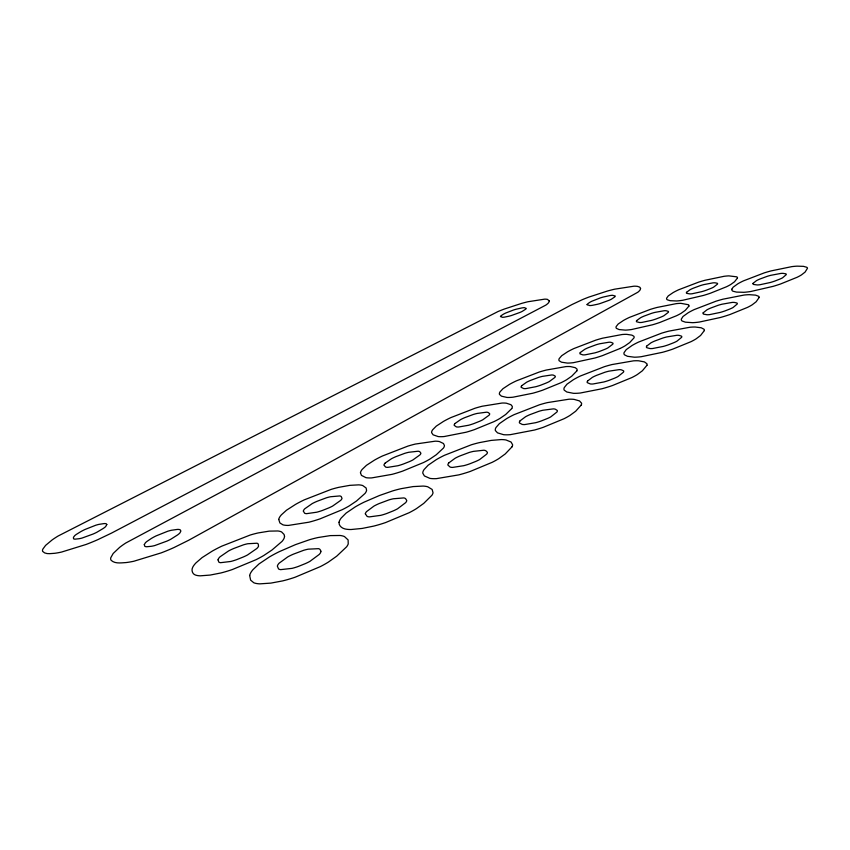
<?xml version="1.0" encoding="UTF-8"?>
<svg xmlns="http://www.w3.org/2000/svg" width="850" height="850" viewBox="0 0 850 850"><rect width="100%" height="100%" fill="white"/><g stroke="black" fill="none" stroke-linecap="round" stroke-linejoin="round"><path stroke-width="1.27" d="M620.032 348.5L602.533 355.587A34.85 7.469 -17.6 0 1 594.894 358.009L573.516 362.652A32.799 7.034 -17.7 0 1 567.354 363.088L561.478 362.185L559.141 360.74A36.539 7.799 -17.7 0 1 559.236 358.572L561.701 355.714L567.556 351.804A36.061 7.692 -17.7 0 1 573.973 348.521L595.818 340.127A32.736 6.959 -17.6 0 1 602.682 338.162L622.115 334.517A33.926 7.225 -17.6 0 1 626.758 334.348L631.869 335.134L633.803 336.228A31.737 6.768 -17.6 0 1 634.015 337.864L629.712 342.571L625.101 345.801A31.354 6.726 -17.6 0 1 620.032 348.5M320.875 551.204L320.822 551.916A18.636 5.355 -21.7 0 1 319.217 554.455L309.931 561.351A17.468 5.036 -21.7 0 1 305.139 563.699L298.499 566.376A20.804 5.982 -21.8 0 1 291.996 568.374L280.659 569.638A18.317 5.27 -21.8 0 1 278.534 568.916L277.366 566.185A20.889 5.992 -21.8 0 1 279.098 563.21L287.683 556.941A18.997 5.44 -21.8 0 1 293.303 554.2L303.673 550.301A18.041 5.164 -21.7 0 1 308.263 549.164L318.527 548.664A17.627 5.058 -21.7 0 1 320.152 549.674L320.875 551.204M303.376 511.147L304.587 513.198A16.182 4.165 -21 0 0 306.542 513.666L316.742 512.21A18.371 4.728 -21 0 0 322.522 510.414L328.387 508.077A15.449 3.984 -21 0 0 332.616 506.079L340.669 500.395A16.479 4.239 -20.9 0 0 342.008 498.366L341.296 496.666A15.64 4.016 -20.9 0 0 339.788 495.943L330.491 496.751A15.906 4.08 -20.9 0 0 326.389 497.813L317.178 501.256A16.756 4.293 -21 0 0 312.226 503.593L304.767 508.789A18.371 4.718 -21 0 0 303.418 510.85L303.376 511.147M587.095 304.672L589.741 305.564A11.762 2.125 -17.8 0 0 592.418 305.32L596.785 304.417A11.209 2.029 -17.8 0 0 600.036 303.567L609.004 300.326A11.401 2.061 -17.7 0 0 611.469 299.158L614.635 296.99A11.921 2.146 -17.7 0 0 615.251 296.023L612.574 295.29A13.09 2.359 -17.8 0 0 609.705 295.609L603.479 296.99A11.443 2.061 -17.8 0 0 600.344 297.904L592.11 301.123A13.016 2.338 -17.8 0 0 589.422 302.568L587.701 303.854A10.922 1.966 -17.8 0 0 587.095 304.672M365.351 513.846L367.094 516.375A17.234 4.781 -20.4 0 0 369.399 516.885L380.683 515.355A19.55 5.419 -20.4 0 0 386.909 513.432L393.136 510.935A16.426 4.569 -20.3 0 0 397.545 508.799L405.609 502.69A17.521 4.856 -20.3 0 0 406.746 500.522L405.62 498.695A16.564 4.579 -20.3 0 0 403.771 497.919L393.401 498.769A16.936 4.675 -20.3 0 0 388.949 499.896L379.164 503.561A17.85 4.93 -20.4 0 0 373.989 506.069L366.509 511.636A19.582 5.419 -20.4 0 0 365.351 513.846M360.464 472.77L361.441 475.384L365.946 477.658A37.145 9.223 -19.9 0 0 371.694 477.902L391.956 474.364A39.568 9.828 -19.9 0 0 402.634 471.112L423.364 462.602A35.509 8.84 -19.8 0 0 429.834 459.127L436.263 454.761L443.445 448.067A35.87 8.883 -19.8 0 0 444.422 445.506L443.477 443.519L439.471 441.586A38.282 9.446 -19.8 0 0 435.221 441.182L415.384 444.051A36.911 9.084 -19.8 0 0 407.904 446.101L382.553 455.94A40.779 10.072 -19.9 0 0 374.489 460.105L366.456 465.322L362.164 469.413A41.342 10.211 -19.9 0 0 360.464 472.77M640.56 288.437L640.241 289.68A39.185 7.066 -17.7 0 1 637.808 292.251L188.689 540.249L173.952 547.57A52.881 12.261 -22.5 0 1 161.213 552.872L133.832 561.244A51.053 11.836 -22.5 0 1 126.012 562.572C121.157 562.817 114.994 563.986 111.137 560.299A51.627 11.932 -22.5 0 1 110.755 557.77L113.177 553.477L119.637 547.368A50.787 11.719 -22.5 0 1 125.768 543.012L571.944 304.576L582.25 299.71A38.154 6.864 -17.8 0 1 588.933 297.054L607.559 290.998A38.165 6.864 -17.8 0 1 614.656 289.181L633.962 286.195A37.697 6.789 -17.7 0 1 637.5 286.386L639.71 287.141L640.56 288.437M500.491 316.519L502.414 317.294A10.827 1.838 -18.5 0 0 504.688 317.092L508.534 316.285A10.328 1.753 -18.5 0 0 511.456 315.509L519.807 312.492A10.498 1.785 -18.5 0 0 522.176 311.408L525.449 309.347A10.976 1.859 -18.5 0 0 526.267 308.422L524.312 307.658A12.049 2.04 -18.5 0 0 521.868 307.934L516.343 309.177A10.54 1.785 -18.5 0 0 513.496 310.016L505.739 313.013A11.985 2.029 -18.5 0 0 503.094 314.383L501.277 315.605A10.062 1.711 -18.5 0 0 500.522 316.391L500.491 316.519M106.813 524.524L105.655 526.586A14.716 3.018 -22.7 0 1 103.137 528.53L96.804 532.291A14.089 2.89 -22.7 0 1 93.118 534.023L82.067 538.05A13.802 2.826 -22.7 0 1 78.848 538.751L75.098 539.155A14.482 2.964 -22.7 0 1 73.525 538.709L73.451 537.306L74.704 535.681A13.451 2.741 -22.7 0 1 76.362 534.384L80.591 531.76A16.086 3.283 -22.7 0 1 85.011 529.476L95.668 525.268A14.11 2.879 -22.7 0 1 98.993 524.365L104.104 523.579A16.256 3.326 -22.7 0 1 106.388 523.898L106.813 524.524M218.046 559.863L218.779 562.031A17.191 4.548 -22.3 0 0 220.564 562.689L230.764 561.468A19.529 5.174 -22.2 0 0 236.789 559.597L243.015 557.111A16.416 4.356 -22.2 0 0 247.584 554.933L256.753 548.558A17.51 4.643 -22.2 0 0 258.527 546.21L258.251 544.149A16.639 4.399 -22.1 0 0 256.966 543.224L247.807 543.734A16.936 4.463 -22.2 0 0 243.589 544.797L233.867 548.441A17.818 4.696 -22.2 0 0 228.501 550.991L220.044 556.803A19.518 5.153 -22.2 0 0 218.238 559.183L218.046 559.863M144.298 544.627L144.755 546.221A15.799 3.655 -22.5 0 0 146.742 546.741L151.109 546.316A15.045 3.485 -22.5 0 0 154.774 545.551L166.951 541.099A15.364 3.559 -22.5 0 0 170.903 539.176L177.501 534.99A16.054 3.719 -22.5 0 0 179.988 532.812L180.891 531.016L180.168 529.805A17.723 4.101 -22.5 0 0 177.352 529.423L171.456 530.262A15.374 3.549 -22.5 0 0 167.726 531.25L156.092 535.904A17.542 4.048 -22.5 0 0 151.406 538.433L147.029 541.365A14.673 3.379 -22.5 0 0 145.382 542.799L144.298 544.627M278.747 519.456L279.916 522.984L282.986 524.843A39.281 10.126 -21.1 0 0 288.479 525.417L308.911 522.197A41.799 10.795 -21 0 0 320.036 518.861L342.146 509.724A37.506 9.711 -20.9 0 0 349.244 505.899L356.511 501.011L365.043 493.404A37.899 9.775 -20.9 0 0 366.584 490.408L366.138 488.017L362.716 485.541A40.439 10.381 -20.9 0 0 358.711 484.861L349.839 485.35L338.853 487.316A38.983 9.977 -20.9 0 0 331.149 489.388L304.321 499.842A43.116 11.061 -21 0 0 295.534 504.401L286.514 510.202L281.371 514.845A43.711 11.22 -21 0 0 278.906 518.766L278.747 519.456M339.065 522.293C338.608 525.576 341.806 528.19 344.739 528.87A41.746 11.592 -20.4 0 0 351.061 529.518L362.164 528.434L373.649 526.118A44.476 12.367 -20.4 0 0 385.656 522.538L409.073 512.752A39.865 11.114 -20.3 0 0 416.404 508.651L423.725 503.402L431.949 495.242A40.237 11.156 -20.2 0 0 433.033 492.777L432.151 489.462L427.784 486.806A42.999 11.879 -20.3 0 0 423.109 486.072L413.153 486.582L401.094 488.676A41.469 11.411 -20.3 0 0 392.764 490.875L379.493 495.497L364.374 502.021A45.826 12.654 -20.4 0 0 355.268 506.887L346.12 513.092L341.147 518.086A46.474 12.846 -20.4 0 0 339.065 522.293M759.188 297.436L756.16 301.761L752.176 304.821A32.247 6.747 -16.4 0 1 747.426 307.424L730.129 314.457A36.008 7.533 -16.5 0 1 720.29 317.517L699.486 322.022A33.734 7.066 -16.5 0 1 692.548 322.681L685.408 322.171L682.114 321.002A37.581 7.831 -16.5 0 1 681.328 319.101L683.007 316.476L688.171 312.768A37.071 7.724 -16.5 0 1 694.237 309.581L716.008 301.197A33.554 6.959 -16.5 0 1 723.127 299.158L744.069 295.046A34.786 7.225 -16.4 0 1 749.349 294.684L755.586 295.131L758.668 296.31A32.566 6.768 -16.4 0 1 759.188 297.436M284.548 536.424L284.219 537.933A40.216 10.678 -22.1 0 1 282.019 541.418L271.936 550.056L263.734 555.528A39.854 10.625 -22.2 0 1 255.946 559.736L232.326 569.543A44.423 11.794 -22.2 0 1 220.756 572.996L210.099 575.078L200.218 575.822A41.703 11.05 -22.3 0 1 195.054 574.866C192.206 573.771 191.271 569.968 192.653 567.407A46.399 12.24 -22.2 0 1 195.989 562.87L202.109 557.589L212.224 551.129A45.773 12.07 -22.2 0 1 221.808 546.146L250.208 535.033A41.374 10.891 -22.1 0 1 258.145 532.939L269.227 531.133L277.918 530.974A42.883 11.326 -22.1 0 1 281.626 531.972L284.07 534.448L284.548 536.424M249.666 575.482L250.633 580.146L253.821 582.771A44.349 12.771 -21.9 0 0 259.803 583.854L270.863 583.111L282.593 580.911A47.292 13.643 -21.8 0 0 295.131 577.224L320.248 566.653A42.383 12.283 -21.7 0 0 328.355 562.105L336.696 556.187L346.598 546.826A42.713 12.314 -21.6 0 0 348.224 543.936L348.118 539.952L344.473 536.573A45.624 13.09 -21.7 0 0 340.096 535.479L330.289 535.606L318.091 537.519A44.051 12.591 -21.7 0 0 309.485 539.739L295.524 544.616L279.31 551.65A48.684 13.951 -21.8 0 0 269.333 557.005L258.984 563.954L252.949 569.67A49.364 14.152 -21.8 0 0 249.911 574.6L249.666 575.482M549.376 301.081L548.654 302.642A36.061 6.12 -18.5 0 1 545.838 305.108L111.456 533.131L97.729 539.697A48.492 9.934 -22.7 0 1 86.062 544.468L61.572 552.054A46.803 9.594 -22.7 0 1 54.772 553.286C50.883 553.446 45.539 554.763 42.67 551.406A47.345 9.679 -22.7 0 1 42.808 549.174L45.613 545.371L52.179 539.899A46.58 9.499 -22.7 0 1 58.151 535.999L498.111 311.493A35.137 5.95 -18.5 0 1 504.422 309.007L521.581 303.408A35.137 5.95 -18.5 0 1 527.967 301.739L544.68 299.147A34.701 5.886 -18.5 0 1 547.496 299.391L549.376 301.081M731.893 289.149L731.829 289.563A36.497 7.161 -16.2 0 0 732.923 291.189L736.461 292.092L743.793 292.304A32.736 6.449 -16.2 0 0 750.731 291.507L773.064 286.365A34.829 6.853 -16.1 0 0 780.629 283.953L797.088 277.291A31.323 6.162 -16.1 0 0 801.497 274.879L805.077 272.096L807.489 268.239A31.609 6.184 -16.1 0 0 806.799 267.283L803.494 266.348L797.109 266.156A33.798 6.609 -16.1 0 0 791.796 266.634L771.173 270.884A32.672 6.375 -16.2 0 0 764.246 272.882L743.442 280.882A35.987 7.055 -16.2 0 0 737.779 283.847L733.114 287.226L731.893 289.149M737.471 278.035L734.506 281.796L730.756 284.484A29.442 5.642 -16.8 0 1 726.367 286.811L710.547 293.165A32.714 6.269 -16.8 0 1 703.418 295.449L682.794 300.252A30.781 5.907 -16.8 0 1 676.547 300.974L670.151 300.688L667.25 299.774A34.297 6.556 -16.8 0 1 666.634 298.169L668.259 295.896L673.072 292.623A33.841 6.46 -16.8 0 1 678.672 289.765L698.636 282.136A30.685 5.833 -16.8 0 1 705.139 280.245L724.115 276.293A31.758 6.046 -16.8 0 1 728.864 275.878L736.748 276.834A29.761 5.674 -16.7 0 1 737.471 278.035M704.342 330.576L700.581 335.474L696.107 338.853A33.352 7.438 -16.8 0 1 690.965 341.689L672.679 349.159A37.177 8.277 -16.9 0 1 662.469 352.314L641.251 356.703A34.882 7.777 -16.9 0 1 634.344 357.191L627.47 356.299L624.484 354.811A38.877 8.627 -16.9 0 1 624.091 352.58L626.248 349.605L632.007 345.525A38.356 8.511 -16.9 0 1 638.541 342.082L661.396 333.243A34.85 7.692 -16.9 0 1 668.737 331.16L689.987 327.239A36.093 7.99 -16.9 0 1 695.226 327.027L701.239 327.781L704.044 329.269A33.713 7.469 -16.8 0 1 704.342 330.576M688.904 306.117L685.334 310.314L681.201 313.246A30.302 6.141 -17.1 0 1 676.494 315.743L659.898 322.437A33.756 6.843 -17.2 0 1 652.524 324.785L631.518 329.534A31.716 6.428 -17.2 0 1 625.303 330.119L619.129 329.566L616.484 328.408A35.318 7.129 -17.2 0 1 616.176 326.549L618.184 324.009L623.486 320.439A34.861 7.034 -17.2 0 1 629.457 317.39L650.303 309.389A31.514 6.332 -17.2 0 1 656.976 307.466L676.196 303.652A32.683 6.577 -17.1 0 1 680.903 303.344L688.415 304.725A30.642 6.173 -17.1 0 1 688.904 306.117M753.058 283.369L752.994 283.56A15.406 3.018 -16.2 0 0 753.482 284.431L757.18 284.952A13.494 2.656 -16.2 0 0 759.921 284.739L770.281 282.508A15.342 3.018 -16.1 0 0 775.168 280.936L780.289 278.917A12.877 2.529 -16.1 0 0 782.542 277.833L786.229 274.667A13.759 2.699 -16.1 0 0 785.782 273.796L783.286 273.392A13.101 2.561 -16.1 0 0 780.821 273.434L770.854 275.304A13.324 2.603 -16.2 0 0 767.136 276.356L759.868 279.044A14.014 2.741 -16.2 0 0 756.447 280.649L753.058 283.369M646.956 365.277L642.366 370.791L637.341 374.521A34.574 8.181 -17.4 0 1 631.773 377.602L612.446 385.539A38.601 9.127 -17.5 0 1 601.843 388.79L580.242 393.029A36.157 8.553 -17.5 0 1 573.399 393.316L566.854 392.009L564.241 390.171A40.29 9.488 -17.5 0 1 564.294 387.558L566.971 384.2L573.389 379.706A39.759 9.361 -17.5 0 1 580.433 375.976L604.435 366.669A36.093 8.457 -17.5 0 1 612 364.554L633.516 360.846A37.389 8.776 -17.4 0 1 638.69 360.804L644.438 361.909L646.903 363.736A34.956 8.224 -17.4 0 1 646.956 365.277M703.205 312.789L703.099 313.002A15.938 3.326 -16.5 0 0 703.651 314.139L706.966 314.744A13.876 2.901 -16.5 0 0 709.686 314.606L720.226 312.418A15.799 3.294 -16.5 0 0 725.294 310.803L729.991 308.964A13.249 2.763 -16.4 0 0 733.061 307.519L737.226 304.024A14.195 2.954 -16.4 0 0 736.939 303.014L734.559 302.462A13.536 2.816 -16.4 0 0 732.137 302.419L722.043 304.204A13.696 2.848 -16.5 0 0 718.229 305.267L710.632 308.082A14.492 3.018 -16.5 0 0 706.998 309.793L703.205 312.789M581.294 404.961L575.684 411.23L569.999 415.406A36.072 9.074 -18.2 0 1 563.922 418.784L543.373 427.274A40.141 10.083 -18.2 0 1 534.533 430.026L510.351 434.658A37.74 9.477 -18.3 0 1 503.614 434.69L497.526 432.862L495.38 430.567A42.032 10.498 -18.3 0 1 495.996 427.507L499.332 423.683L506.526 418.689A41.427 10.338 -18.3 0 1 514.165 414.63L539.506 404.77A37.581 9.35 -18.2 0 1 547.315 402.624L569.064 399.203A38.909 9.701 -18.2 0 1 574.122 399.383L579.509 400.924L581.559 403.166A36.391 9.095 -18.1 0 1 581.294 404.961M686.556 292.315L686.46 292.496A14.439 2.763 -16.8 0 0 686.704 293.356L689.828 293.898A12.665 2.422 -16.8 0 0 692.272 293.728L701.824 291.635A14.408 2.752 -16.8 0 0 706.435 290.158L711.354 288.224A12.113 2.316 -16.8 0 0 713.564 287.183L717.485 284.112A12.931 2.465 -16.8 0 0 717.283 283.263L715.19 282.837A12.367 2.359 -16.8 0 0 713.023 282.848L703.896 284.591A12.506 2.38 -16.8 0 0 700.411 285.579L693.462 288.139A13.143 2.507 -16.8 0 0 690.115 289.68L686.556 292.315M576.831 370.929L571.731 376.199L566.61 379.748A32.502 7.353 -18.2 0 1 561.138 382.67L542.693 390.171A36.263 8.192 -18.2 0 1 532.78 393.231L513.028 397.194A34.011 7.682 -18.3 0 1 506.961 397.439L501.436 396.164L499.471 394.389A37.878 8.511 -18.3 0 1 500.002 391.892L502.977 388.684L509.458 384.402A37.389 8.404 -18.3 0 1 516.354 380.864L539.229 372.034A33.904 7.586 -18.2 0 1 546.295 370.047L565.909 366.594A35.137 7.884 -18.2 0 1 570.456 366.584L575.28 367.689L576.948 369.038A32.906 7.395 -18.1 0 1 576.831 370.929M646.669 346.141L646.531 346.386A16.479 3.655 -16.9 0 0 646.839 347.724L649.963 348.553A14.397 3.198 -16.9 0 0 652.651 348.511L663.383 346.396A16.384 3.644 -16.9 0 0 668.653 344.717L673.582 342.784A13.791 3.071 -16.9 0 0 676.876 341.222L681.615 337.344A14.684 3.262 -16.9 0 0 681.519 336.164L679.288 335.431A13.951 3.092 -16.9 0 0 676.929 335.283L666.729 336.951A14.269 3.156 -16.9 0 0 662.787 338.045L654.829 340.988A14.939 3.315 -16.9 0 0 650.962 342.826L646.669 346.141M511.998 446.856L505.208 453.974L498.801 458.628A37.74 10.019 -19.1 0 1 492.15 462.336L470.294 471.421A42.096 11.146 -19.2 0 1 458.798 474.874L436.486 478.635A39.472 10.444 -19.2 0 1 429.919 478.38L424.384 475.947L422.779 473.163A43.956 11.571 -19.2 0 1 424.054 469.593L428.124 465.237L436.199 459.701A43.339 11.411 -19.2 0 1 444.507 455.281L471.251 444.816A39.281 10.296 -19.1 0 1 479.315 442.638L491.194 440.406L501.224 439.578A40.704 10.699 -19.1 0 1 506.122 440.002L511.073 442.043L512.614 444.763A38.08 10.051 -19 0 1 511.998 446.856M636.661 320.578L636.533 320.79A14.886 3.007 -17.2 0 0 636.618 321.778L639.561 322.511A13.026 2.635 -17.2 0 0 641.973 322.405L651.663 320.365A14.822 2.996 -17.2 0 0 656.434 318.835L660.928 317.092A12.453 2.518 -17.1 0 0 663.924 315.711L668.312 312.343A13.345 2.688 -17.1 0 0 668.259 311.355L666.294 310.792A12.771 2.571 -17.1 0 0 664.19 310.728L654.968 312.386A12.856 2.592 -17.2 0 0 651.398 313.395L644.162 316.062A13.6 2.741 -17.2 0 0 640.613 317.698L636.661 320.578M587.584 381.002L587.403 381.278A17.021 4.006 -17.5 0 0 587.297 382.659L590.336 383.934A14.907 3.517 -17.5 0 0 592.971 383.987L603.872 381.969A16.936 3.995 -17.5 0 0 609.344 380.237L614.55 378.186A14.238 3.357 -17.4 0 0 618.056 376.507L623.433 372.194A15.215 3.581 -17.4 0 0 623.549 370.834L621.509 369.899A14.492 3.4 -17.4 0 0 619.236 369.633L608.94 371.163A14.684 3.443 -17.5 0 0 604.881 372.268L596.551 375.371A15.512 3.644 -17.5 0 0 592.407 377.336L587.584 381.002M511.753 408.563L505.676 414.502L499.928 418.444A33.926 8.075 -18.9 0 1 493.978 421.632L474.428 429.622A37.719 8.967 -19 0 1 466.183 432.214L444.114 436.549A35.498 8.436 -19 0 1 438.175 436.571L433.118 434.828L431.609 432.65A39.525 9.35 -19 0 1 432.682 429.749L436.284 426.116L443.498 421.398A38.962 9.212 -19 0 1 450.957 417.562L475.033 408.234A35.318 8.319 -19 0 1 482.301 406.215L502.063 403.038A36.582 8.638 -18.9 0 1 506.473 403.219L510.935 404.706L512.274 406.353A34.266 8.117 -18.9 0 1 511.753 408.563M580.327 352.506L580.157 352.739A15.396 3.283 -17.7 0 0 580.04 353.887L582.749 354.854A13.504 2.89 -17.7 0 0 585.108 354.832L594.947 352.856A15.374 3.283 -17.6 0 0 599.888 351.284L604.605 349.435A12.962 2.773 -17.6 0 0 607.803 347.958L612.733 344.239A13.802 2.943 -17.6 0 0 612.882 343.103L611.086 342.369A13.164 2.805 -17.6 0 0 609.046 342.21L599.749 343.761A13.398 2.848 -17.7 0 0 596.084 344.781L588.519 347.586A14.014 2.986 -17.7 0 0 584.747 349.329L580.327 352.506M520.072 420.835L519.828 421.154A17.786 4.441 -18.3 0 0 519.541 422.992L522.134 424.394A15.576 3.899 -18.3 0 0 524.694 424.575L535.744 422.684A17.669 4.42 -18.2 0 0 541.45 420.888L547.782 418.349A14.811 3.719 -18.2 0 0 550.736 416.893L556.878 412.069A15.884 3.974 -18.2 0 0 557.281 410.476L555.486 409.286A15.034 3.751 -18.2 0 0 553.318 408.882L542.948 410.231A15.332 3.814 -18.2 0 0 538.762 411.347L529.996 414.619A16.129 4.027 -18.3 0 0 525.555 416.744L520.072 420.835M521.709 385.709L521.496 385.974A15.959 3.591 -18.3 0 0 521.146 387.303L523.589 388.535A13.993 3.156 -18.3 0 0 525.895 388.599L535.84 386.707A15.906 3.581 -18.2 0 0 540.972 385.082L545.923 383.138A13.387 3.018 -18.2 0 0 549.323 381.554L554.869 377.453A14.301 3.219 -18.2 0 0 555.241 376.146L553.637 375.233A13.674 3.071 -18.2 0 0 551.671 374.967L542.342 376.38A13.781 3.092 -18.2 0 0 538.56 377.421L530.655 380.354A14.556 3.262 -18.3 0 0 526.639 382.213L521.709 385.709M448.917 462.814L448.619 463.176A18.541 4.887 -19.2 0 0 447.886 465.067L450.171 467.086A16.32 4.314 -19.2 0 0 452.625 467.415L463.813 465.672A18.509 4.887 -19.2 0 0 469.763 463.824L475.596 461.497A15.534 4.112 -19.1 0 0 479.666 459.531L486.668 454.134A16.649 4.388 -19.1 0 0 487.39 452.285L485.892 450.808A15.778 4.154 -19.1 0 0 483.852 450.234L473.461 451.371A16.044 4.218 -19.1 0 0 469.147 452.487L459.903 455.951A16.904 4.441 -19.2 0 0 455.132 458.246L448.917 462.814M455.069 423.47L454.803 423.767A16.617 3.931 -19 0 0 454.166 425.308L456.269 426.849A14.631 3.464 -19 0 0 458.479 427.029L468.541 425.266A16.596 3.931 -19 0 0 473.875 423.576L479.889 421.186A13.929 3.304 -19 0 0 482.747 419.815L489.016 415.246A14.939 3.538 -18.9 0 0 489.664 413.727L488.304 412.59A14.195 3.357 -18.9 0 0 486.455 412.197L477.094 413.451A14.397 3.4 -19 0 0 473.216 414.502L464.908 417.584A15.13 3.57 -19 0 0 460.615 419.592L455.069 423.47M385.22 463.038L384.891 463.388A17.393 4.303 -19.9 0 0 383.945 465.163L385.624 467.064A15.321 3.793 -19.9 0 0 387.738 467.362L397.885 465.736A17.383 4.303 -19.9 0 0 403.431 463.994L408.956 461.805A14.609 3.623 -19.8 0 0 412.866 459.967L419.932 454.899A15.651 3.878 -19.8 0 0 420.877 453.156L419.815 451.754A14.907 3.676 -19.8 0 0 418.115 451.223L408.765 452.274A15.066 3.719 -19.8 0 0 404.77 453.337L396.047 456.588A15.874 3.91 -19.9 0 0 391.446 458.745L385.22 463.038"/></g></svg>
